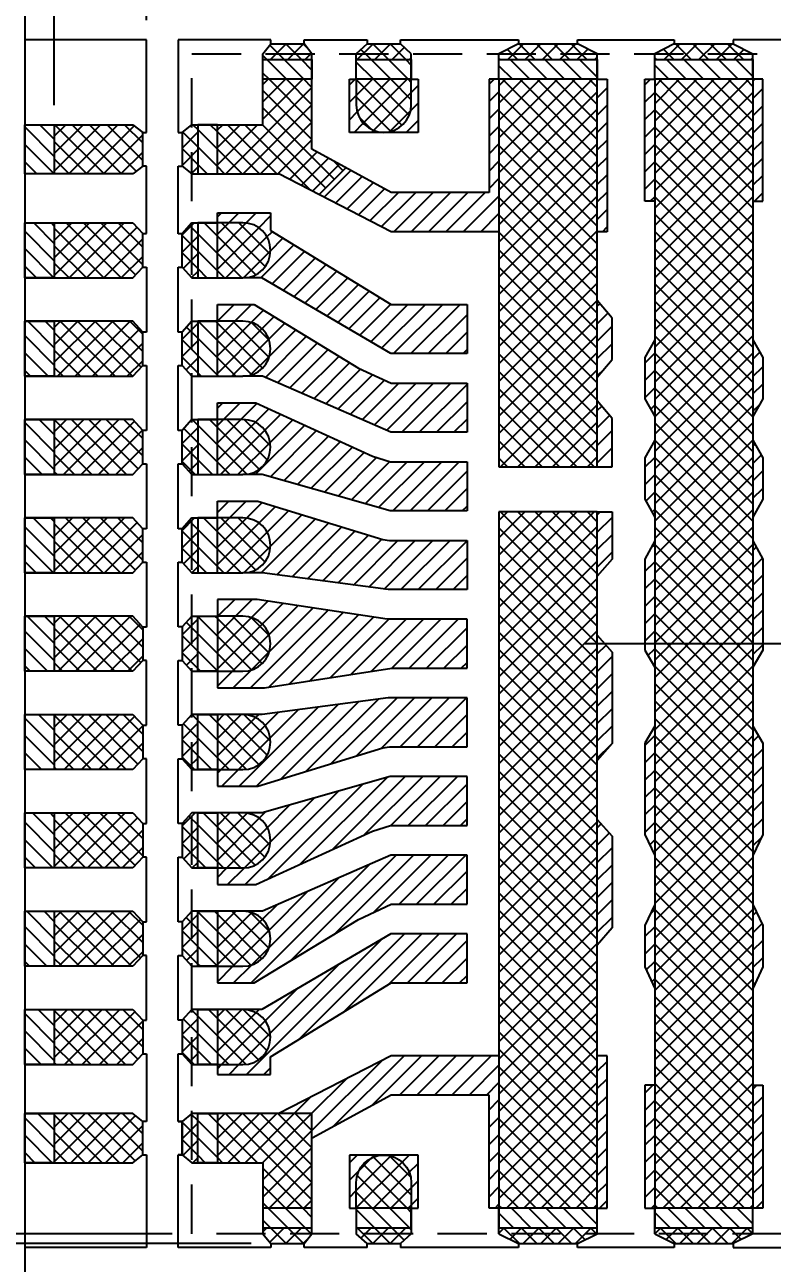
# Model space of a CAD drawing. Extents: x 227 to 481, y -322 to -150.
# Drawn here: x 252.55 to 271.56, y -223.51 to -192.03 of the extents above; entities that cross this region are included whole.
import ezdxf

# ---------------------------------------------------------------- set-up
doc = ezdxf.new("R2010")
doc.units = 0
doc.header["$LTSCALE"] = 5
doc.header["$MEASUREMENT"] = 0
doc.linetypes.add('CENTER', pattern=[2, 1.25, -0.25, 0.25, -0.25])
doc.linetypes.add('HIDDEN', pattern=[0.375, 0.25, -0.125])
doc.layers.get('0').update_dxf_attribs({"linetype": 'CONTINUOUS'})
doc.layers.get('DEFPOINTS').update_dxf_attribs({"linetype": 'CONTINUOUS'})
for name, color, linetype in [('CENTER', 1, 'CENTER'), ('DIM', 3, 'CONTINUOUS'), ('Full-metal', 254, 'CONTINUOUS'), ('HIDDEN', 6, 'HIDDEN'), ('Layer1', 4, 'CONTINUOUS'), ('SECTION', 6, 'CONTINUOUS')]:
    doc.layers.add(name, color=color, linetype=linetype)
doc.styles.add('ROMANS', font='romans.shx', dxfattribs={"height": 2})
doc.dimstyles.new('FRAME', dxfattribs={"dimscale": 25, "dimtxt": 0.08, "dimasz": 0.09, "dimexe": 0.04, "dimexo": 0.02, "dimgap": 0.04, "dimtad": 0, "dimdec": 3, "dimlfac": 0.2, "dimzin": 0, "dimdsep": 46, "dimtxsty": 'ROMANS', "dimcen": 0.04, "dimadec": 0, "dimazin": 0, "dimtfac": 1, "dimtdec": 4, "dimtofl": 0, "dimtmove": 2, "dimatfit": 3, "dimfxl": 1, "dimtolj": 1, "dimtzin": 0, "dimarcsym": 0})
pattern_1 = [(135, (265.59982, -101.2576), (-0.2209709, -0.2209709), [])]

# ---------------------------------------------------------------- blocks, each defined once
blk = doc.blocks.new('*D7')
at = {"layer": 'DEFPOINTS', "color": 0, "transparency": 16777216}
for p in [(453.516, 221.211), (438.989, 220.211), (453.516, 220.211)]:
    blk.add_point(p, dxfattribs=at)
at = {"layer": 'DIM', "color": 0, "lineweight": -2, "transparency": 16777216}
for p, q in [((438.989, 223.461), (438.989, 225.711)), ((453.016, 221.211), (437.989, 221.211)), ((453.016, 220.211), (437.989, 220.211)), ((438.989, 217.961), (438.989, 215.711))]:
    blk.add_line(p, q, dxfattribs=at)
at = {"layer": 'DIM', "color": 0, "transparency": 16777216}
for points in [[(438.614, 223.461), (439.364, 223.461), (438.989, 221.211)], [(438.614, 217.961), (439.364, 217.961), (438.989, 220.211)]]:
    blk.add_solid(points, dxfattribs=at)
at = {"layer": 'DIM', "color": 0, "transparency": 16777216, "insert": (438.818, 230.223), "char_height": 2, "attachment_point": 5, "rotation": 90, "style": 'ROMANS'}
blk.add_mtext('\\A1;0.200', dxfattribs=at)
blk = doc.blocks.new('*D8')
at = {"layer": 'DEFPOINTS', "color": 0, "transparency": 16777216}
for p in [(451.51, 221.461), (434.617, 219.961), (451.51, 219.961)]:
    blk.add_point(p, dxfattribs=at)
at = {"layer": 'DIM', "color": 0, "lineweight": -2, "transparency": 16777216}
for p, q in [((434.617, 223.711), (434.617, 225.961)), ((451.01, 221.461), (433.617, 221.461)), ((451.01, 219.961), (433.617, 219.961)), ((434.617, 217.711), (434.617, 215.461))]:
    blk.add_line(p, q, dxfattribs=at)
at = {"layer": 'DIM', "color": 0, "transparency": 16777216}
for points in [[(434.242, 223.711), (434.992, 223.711), (434.617, 221.461)], [(434.242, 217.711), (434.992, 217.711), (434.617, 219.961)]]:
    blk.add_solid(points, dxfattribs=at)
at = {"layer": 'DIM', "color": 0, "transparency": 16777216, "insert": (431.268, 220.563), "char_height": 2, "attachment_point": 5, "rotation": 90, "style": 'ROMANS'}
blk.add_mtext('\\A1;0.300(SAW)', dxfattribs=at)
blk = doc.blocks.new('*D13')
at = {"layer": 'DEFPOINTS', "color": 0, "transparency": 16777216}
for p in [(447.26, 263.629), (447.26, 252.711), (450.36, 251.811)]:
    blk.add_point(p, dxfattribs=at)
at = {"layer": 'DIM', "color": 0, "lineweight": -2, "transparency": 16777216}
for p, q in [((447.26, 253.211), (447.26, 264.629)), ((450.36, 252.311), (450.36, 264.629)), ((445.01, 263.629), (442.76, 263.629)), ((452.61, 263.629), (454.86, 263.629))]:
    blk.add_line(p, q, dxfattribs=at)
at = {"layer": 'DIM', "color": 0, "transparency": 16777216}
for points in [[(445.01, 264.004), (445.01, 263.254), (447.26, 263.629)], [(452.61, 264.004), (452.61, 263.254), (450.36, 263.629)]]:
    blk.add_solid(points, dxfattribs=at)
at = {"layer": 'DIM', "color": 0, "transparency": 16777216, "insert": (448.643, 267.204), "char_height": 2, "attachment_point": 5, "style": 'ROMANS'}
blk.add_mtext('\\A1;0.620', dxfattribs=at)
blk = doc.blocks.new('*D22')
at = {"layer": 'DEFPOINTS', "color": 0, "transparency": 16777216}
for p in [(447.26, 257.808), (447.26, 252.611), (448.01, 249.656)]:
    blk.add_point(p, dxfattribs=at)
at = {"layer": 'DIM', "color": 0, "lineweight": -2, "transparency": 16777216}
for p, q in [((447.26, 253.111), (447.26, 258.808)), ((448.01, 250.156), (448.01, 258.808)), ((445.01, 257.808), (442.76, 257.808)), ((450.26, 257.808), (452.51, 257.808))]:
    blk.add_line(p, q, dxfattribs=at)
at = {"layer": 'DIM', "color": 0, "transparency": 16777216}
for points in [[(445.01, 258.183), (445.01, 257.433), (447.26, 257.808)], [(450.26, 258.183), (450.26, 257.433), (448.01, 257.808)]]:
    blk.add_solid(points, dxfattribs=at)
at = {"layer": 'DIM', "color": 0, "transparency": 16777216, "insert": (438.337, 258.081), "char_height": 2, "attachment_point": 5, "style": 'ROMANS'}
blk.add_mtext('\\A1;0.150', dxfattribs=at)

msp = doc.modelspace()

# ---------------------------------------------------------------- hatches: boundary and pattern name
at = {"layer": 'Full-metal'}
h = msp.add_hatch(dxfattribs=at)
h.set_pattern_fill('ANSI37', color=256, scale=2.5, angle=90, style=0)
h.set_pattern_definition([(135, (265.59982, -101.2576), (-0.2209709, -0.2209709), []), (225, (265.59982, -101.2576), (0.2209709, -0.2209709), [])])
h.paths.add_polyline_path([(260.9781, -221.4642), (260.9781, -222.1142), (262.3781, -222.1142), (262.3781, -221.4642, 1)])
h.paths.add_polyline_path([(262.3781, -222.6142), (260.9781, -222.6142), (260.9781, -222.7642), (262.3781, -222.7642)])
h.paths.add_polyline_path([(262.3781, -222.7642), (260.9781, -222.7642), (261.2531, -223.0142), (262.1031, -223.0142)])
h.paths.add_polyline_path([(259.8531, -192.7642), (258.6031, -192.7642), (258.6031, -192.9142), (259.8531, -192.9142)])
h.paths.add_polyline_path([(259.6546, -192.5142), (258.8046, -192.5142), (258.6031, -192.7642), (259.8531, -192.7642)])
h.paths.add_polyline_path([(262.1031, -192.5142), (261.2531, -192.5142), (260.9781, -192.7642), (262.3781, -192.7642)])
h.paths.add_polyline_path([(262.3781, -192.7642), (260.9781, -192.7642), (260.9781, -192.9142), (262.3781, -192.9142)])
h.paths.add_polyline_path([(262.3781, -193.4142), (260.9781, -193.4142), (260.9781, -194.0642, 1), (262.3781, -194.0642)])
h.paths.add_polyline_path([(256.7981, -219.7092), (256.5481, -219.9078), (256.5481, -220.7578), (256.7981, -220.9592)])
h.paths.add_polyline_path([(256.9481, -219.7092), (256.7981, -219.7092), (256.7981, -220.9592), (256.9481, -220.9592)])
h.paths.add_polyline_path([(259.8531, -219.7092), (257.4481, -219.7092), (257.4481, -220.9592), (258.6031, -220.9592), (258.6031, -222.1142), (259.8531, -222.1142)])
h.paths.add_polyline_path([(259.8531, -222.6142), (258.6031, -222.6142), (258.6031, -222.7642), (259.8531, -222.7642)])
h.paths.add_polyline_path([(259.8531, -222.7642), (258.6031, -222.7642), (258.8046, -223.0142), (259.6546, -223.0142)])
h.paths.add_polyline_path([(257.4481, -218.4642), (258.0981, -218.4642, 1), (258.0981, -217.0642), (257.4481, -217.0642)])
h.paths.add_polyline_path([(256.9481, -217.0642), (256.7981, -217.0642), (256.7981, -218.4642), (256.9481, -218.4642)])
h.paths.add_polyline_path([(256.7981, -217.0642), (256.5481, -217.3378), (256.5481, -218.1878), (256.7981, -218.4642)])
h.paths.add_polyline_path([(256.7981, -214.5642), (256.5481, -214.8378), (256.5481, -215.6878), (256.7981, -215.9642)])
h.paths.add_polyline_path([(257.4481, -215.9642), (258.0981, -215.9642, 1), (258.0981, -214.5642), (257.4481, -214.5642)])
h.paths.add_polyline_path([(256.9481, -214.5642), (256.7981, -214.5642), (256.7981, -215.9642), (256.9481, -215.9642)])
h.paths.add_polyline_path([(256.5481, -213.1878), (256.7981, -213.4642), (256.7981, -212.0642), (256.5481, -212.3378)])
h.paths.add_polyline_path([(256.9481, -212.0642), (256.7981, -212.0642), (256.7981, -213.4642), (256.9481, -213.4642)])
h.paths.add_polyline_path([(258.0981, -212.0642), (257.4481, -212.0642), (257.4481, -213.4642), (258.0981, -213.4642, 1)])
h.paths.add_polyline_path([(256.7981, -209.5642), (256.5481, -209.8378), (256.5481, -210.6878), (256.7981, -210.9642)])
h.paths.add_polyline_path([(256.9481, -209.5642), (256.7981, -209.5642), (256.7981, -210.9642), (256.9481, -210.9642)])
h.paths.add_polyline_path([(257.4481, -210.9642), (258.0981, -210.9642, 1), (258.0981, -209.5642), (257.4481, -209.5642)])
h.paths.add_polyline_path([(256.7981, -207.0642), (256.5481, -207.3378), (256.5481, -208.1878), (256.7981, -208.4642)])
h.paths.add_polyline_path([(256.9481, -207.0642), (256.7981, -207.0642), (256.7981, -208.4642), (256.9481, -208.4642)])
h.paths.add_polyline_path([(257.4481, -207.0642), (257.4481, -208.4642), (258.0981, -208.4642, 1), (258.0981, -207.0642)])
h.paths.add_polyline_path([(256.5481, -205.6907), (256.7981, -205.9642), (256.7981, -204.5642), (256.5481, -204.8407)])
h.paths.add_polyline_path([(256.9481, -204.5642), (256.7981, -204.5642), (256.7981, -205.9642), (256.9481, -205.9642)])
h.paths.add_polyline_path([(257.4481, -205.9642), (258.0981, -205.9642, 1), (258.0981, -204.5642), (257.4481, -204.5642)])
h.paths.add_polyline_path([(256.5481, -203.1907), (256.7981, -203.4642), (256.7981, -202.0642), (256.5481, -202.3407)])
h.paths.add_polyline_path([(256.9481, -202.0642), (256.7981, -202.0642), (256.7981, -203.4642), (256.9481, -203.4642)])
h.paths.add_polyline_path([(257.4481, -203.4642), (258.0981, -203.4642, 1), (258.0981, -202.0642), (257.4481, -202.0642)])
h.paths.add_polyline_path([(256.7981, -199.5642), (256.5481, -199.8407), (256.5481, -200.6907), (256.7981, -200.9642)])
h.paths.add_polyline_path([(256.7981, -200.9642), (256.9481, -200.9642), (256.9481, -199.5642), (256.7981, -199.5642)])
h.paths.add_polyline_path([(257.4481, -200.9642), (258.0981, -200.9642, 1), (258.0981, -199.5642), (257.4481, -199.5642)])
h.paths.add_polyline_path([(256.7981, -197.0642), (256.5481, -197.3407), (256.5481, -198.1907), (256.7981, -198.4642)])
h.paths.add_polyline_path([(256.7981, -198.4642), (256.9481, -198.4642), (256.9481, -197.0642), (256.7981, -197.0642)])
h.paths.add_polyline_path([(257.4481, -198.4642), (258.0981, -198.4642, 1), (258.0981, -197.0642), (257.4481, -197.0642)])
h.paths.add_polyline_path([(256.7981, -194.5692), (256.5481, -194.7707), (256.5481, -195.6207), (256.7981, -195.8192)])
h.paths.add_polyline_path([(256.9481, -194.5692), (256.7981, -194.5692), (256.7981, -195.8192), (256.9481, -195.8192)])
h.paths.add_polyline_path([(259.8531, -195.8192), (259.8531, -193.4142), (258.6031, -193.4142), (258.6031, -194.5692), (257.4481, -194.5692), (257.4481, -195.8192)])
h.paths.add_polyline_path([(259.8531, -195.8192), (259.0066, -195.8192), (260.0358, -196.3479), (260.72, -195.6637), (259.8531, -195.1914)])
h = msp.add_hatch(dxfattribs=at)
h.set_pattern_fill('ANSI37', color=256, scale=2.5, angle=90, style=0)
h.set_pattern_definition([(135, (-5.51244, 11.38563), (-0.22097087, -0.22097087), []), (225, (-5.51244, 11.38563), (0.22097087, -0.22097087), [])])
h.paths.add_polyline_path([(271.0681, -193.4142), (268.5681, -193.4142), (268.5681, -222.1142), (271.0681, -222.1142)])
h.paths.add_polyline_path([(267.1081, -204.4142), (264.6081, -204.4142), (264.6081, -222.1142), (267.1081, -222.1142)])
h.paths.add_polyline_path([(267.1081, -193.4142), (264.6084, -193.4142), (264.6081, -203.2642), (267.1081, -203.2642)])
h.paths.add_polyline_path([(267.1081, -222.7642), (267.1081, -222.6142), (264.6081, -222.6142), (264.6081, -222.7642), (265.1081, -223.0142), (266.6081, -223.0142)])
h.paths.add_polyline_path([(271.0681, -222.7642), (271.0681, -222.6142), (268.5681, -222.6142), (268.5681, -222.7642), (269.0681, -223.0142), (270.5681, -223.0142)])
h.paths.add_polyline_path([(270.5681, -192.5142), (269.0681, -192.5142), (268.5681, -192.7642), (268.5681, -192.9142), (271.0681, -192.9142), (271.0681, -192.7644)])
h.paths.add_polyline_path([(266.6081, -192.5142), (265.1081, -192.5142), (264.6081, -192.7642), (264.6082, -192.9142), (267.1081, -192.9142), (267.1081, -192.7644)])
h = msp.add_hatch(dxfattribs=at)
h.set_pattern_fill('ANSI37', color=256, scale=2.5, angle=90, style=0)
h.set_pattern_definition([(135, (0, -0.033), (-0.22097087, -0.22097087), []), (225, (0, -0.033), (0.22097087, -0.22097087), [])])
h.paths.add_polyline_path([(255.5481, -251.4078), (255.2981, -251.2092), (253.2981, -251.2092), (253.2981, -252.4592), (255.2981, -252.4592), (255.5481, -252.2578)])
h.paths.add_polyline_path([(255.5481, -248.8378), (255.2981, -248.5642), (253.2981, -248.5642), (253.2981, -249.9642), (255.2981, -249.9642), (255.5481, -249.6907)])
h.paths.add_polyline_path([(255.2981, -246.0642), (253.2981, -246.0642), (253.2981, -247.4642), (255.2981, -247.4642), (255.5481, -247.1878), (255.5481, -246.3378)])
h.paths.add_polyline_path([(255.5481, -243.8378), (255.2981, -243.5642), (253.2981, -243.5642), (253.2981, -244.9642), (255.2981, -244.9642), (255.5481, -244.6878)])
h.paths.add_polyline_path([(255.5481, -241.3378), (255.2981, -241.0642), (253.2981, -241.0642), (253.2981, -242.4642), (255.2981, -242.4642), (255.5481, -242.1878)])
h.paths.add_polyline_path([(255.5481, -238.8407), (255.2981, -238.5642), (253.2981, -238.5642), (253.2981, -239.9642), (255.2981, -239.9642), (255.5481, -239.6878)])
h.paths.add_polyline_path([(255.5481, -236.3407), (255.2981, -236.0642), (253.2981, -236.0642), (253.2981, -237.4642), (255.2981, -237.4642), (255.5481, -237.1907)])
h.paths.add_polyline_path([(255.5481, -233.8407), (255.2981, -233.5642), (253.2981, -233.5642), (253.2981, -234.9642), (255.2981, -234.9642), (255.5481, -234.6907)])
h.paths.add_polyline_path([(255.5481, -231.3407), (255.2981, -231.0642), (253.2981, -231.0642), (253.2981, -232.4642), (255.2981, -232.4642), (255.5481, -232.1907)])
h.paths.add_polyline_path([(255.5481, -228.8378), (255.2981, -228.5642), (253.2981, -228.5642), (253.2981, -229.9642), (255.2981, -229.9642), (255.5481, -229.6907)])
h.paths.add_polyline_path([(255.5481, -226.2707), (255.2981, -226.0692), (253.2981, -226.0692), (253.2981, -227.3192), (255.2981, -227.3192), (255.5481, -227.1207)])
h.paths.add_polyline_path([(255.5481, -219.9078), (255.2981, -219.7092), (253.2981, -219.7092), (253.2981, -220.9592), (255.2981, -220.9592), (255.5481, -220.7578)])
h.paths.add_polyline_path([(255.5481, -217.3378), (255.2981, -217.0642), (253.2981, -217.0642), (253.2981, -218.4642), (255.2981, -218.4642), (255.5481, -218.1907)])
h.paths.add_polyline_path([(255.5481, -214.8378), (255.2981, -214.5642), (253.2981, -214.5642), (253.2981, -215.9642), (255.2981, -215.9642), (255.5481, -215.6878)])
h.paths.add_polyline_path([(255.5481, -212.3378), (255.2981, -212.0642), (253.2981, -212.0642), (253.2981, -213.4642), (255.2981, -213.4642), (255.5481, -213.1878)])
h.paths.add_polyline_path([(255.5481, -209.8378), (255.2981, -209.5642), (253.2981, -209.5642), (253.2981, -210.9642), (255.2981, -210.9642), (255.5481, -210.6878)])
h.paths.add_polyline_path([(255.5481, -207.3407), (255.2981, -207.0642), (253.2981, -207.0642), (253.2981, -208.4642), (255.2981, -208.4642), (255.5481, -208.1878)])
h.paths.add_polyline_path([(255.5481, -204.8407), (255.2981, -204.5642), (253.2981, -204.5642), (253.2981, -205.9642), (255.2981, -205.9642), (255.5481, -205.6907)])
h.paths.add_polyline_path([(255.5481, -202.3407), (255.2981, -202.0642), (253.2981, -202.0642), (253.2981, -203.4642), (255.2981, -203.4642), (255.5481, -203.1907)])
h.paths.add_polyline_path([(255.5481, -199.8407), (255.2981, -199.5642), (253.2981, -199.5642), (253.2981, -200.9642), (255.2981, -200.9642), (255.5481, -200.6907)])
h.paths.add_polyline_path([(255.5481, -197.3378), (255.2981, -197.0642), (253.2981, -197.0642), (253.2981, -198.4642), (255.2981, -198.4642), (255.5481, -198.1907)])
h.paths.add_polyline_path([(255.5481, -194.7707), (255.2981, -194.5692), (253.2981, -194.5692), (253.2981, -195.8192), (255.2981, -195.8192), (255.5481, -195.6207)])
at = {"layer": 'Layer1'}
h = msp.add_hatch(dxfattribs=at)
h.set_pattern_fill('ANSI31', color=256, scale=2.5, style=0)
h.set_pattern_definition([(45, (265.59982, -101.2576), (-0.2209709, 0.2209709), [])])
h.paths.add_polyline_path([(264.6081, -193.4142), (264.3581, -193.4142), (264.3581, -196.2892), (261.8682, -196.2892), (260.72, -195.6637), (260.0358, -196.3479), (261.8682, -197.2892), (264.6081, -197.2892)])
h.paths.add_polyline_path([(263.7981, -199.1392), (261.8683, -199.1392), (258.7981, -197.2632), (258.7981, -196.8142), (257.4481, -196.8142), (257.4481, -197.0642), (258.0981, -197.0642, -1), (258.0981, -198.4642), (258.5756, -198.4642), (261.862, -200.3892), (263.7981, -200.3892)])
h.paths.add_polyline_path([(263.7981, -201.1392), (261.8633, -201.1392), (261.0373, -200.7515), (258.3811, -199.1392), (257.4481, -199.1392), (257.4481, -199.5642), (258.0981, -199.5642, -1), (258.0981, -200.9642), (258.5906, -200.9642), (261.8556, -202.3892), (263.7981, -202.3892)])
h.paths.add_polyline_path([(263.7981, -203.1392), (261.8536, -203.1392), (261.391, -202.9981), (258.4275, -201.6392), (257.4481, -201.6392), (257.4481, -202.0642), (258.0981, -202.0642, -1), (258.0981, -203.4642), (258.589, -203.4642), (261.841, -204.3892), (263.7981, -204.3892)])
h.paths.add_polyline_path([(263.7981, -205.1392), (261.8245, -205.1392), (261.6582, -205.1138), (258.4775, -204.1392), (257.4481, -204.1392), (257.4481, -204.5642), (258.0981, -204.5642, -1), (258.0981, -205.9642), (258.5837, -205.9642), (261.7925, -206.3892), (263.7981, -206.3892)])
h.paths.add_polyline_path([(263.7981, -207.1392), (261.7674, -207.1392), (258.4627, -206.6392), (257.4481, -206.6392), (257.4481, -207.0642), (258.0981, -207.0642, -1), (258.0981, -208.4642), (257.4481, -208.4642), (257.4481, -208.8892), (258.6462, -208.8892), (261.8855, -208.3892), (263.7981, -208.3892)])
h.paths.add_polyline_path([(263.7981, -209.1392), (261.7925, -209.1392), (258.5837, -209.5642), (258.0981, -209.5642, -1), (258.0981, -210.9642), (257.4481, -210.9642), (257.4481, -211.3892), (258.4775, -211.3892), (261.6582, -210.4147), (261.8245, -210.3892), (263.7981, -210.3892)])
h.paths.add_polyline_path([(263.7981, -211.1392), (261.841, -211.1392), (258.589, -212.0642), (258.0981, -212.0642, -1), (258.0981, -213.4642), (257.4481, -213.4642), (257.4481, -213.8892), (258.4275, -213.8892), (261.391, -212.5304), (261.8536, -212.3892), (263.7981, -212.3892)])
h.paths.add_polyline_path([(263.7981, -213.1392), (261.8556, -213.1392), (258.5906, -214.5642), (258.0981, -214.5642, -1), (258.0981, -215.9642), (257.4481, -215.9642), (257.4481, -216.3892), (258.3811, -216.3892), (261.0373, -214.7669), (261.8633, -214.3892), (263.7981, -214.3892)])
h.paths.add_polyline_path([(263.7981, -215.1392), (261.862, -215.1392), (258.5756, -217.0642), (258.0981, -217.0642, -1), (258.0981, -218.4642), (257.4481, -218.4642), (257.4481, -218.7142), (258.7981, -218.7142), (258.7981, -218.2653), (261.8683, -216.3892), (263.7981, -216.3892)])
h.paths.add_polyline_path([(264.6081, -218.2392), (261.8682, -218.2392), (259.0066, -219.7092), (259.8531, -219.7092), (259.8531, -220.337), (261.8682, -219.2392), (264.3581, -219.2392), (264.3581, -222.1142), (264.6081, -222.1142)])
h.paths.add_polyline_path([(267.3581, -193.4142), (267.1081, -193.4142), (267.1081, -197.2893), (267.3581, -197.2893)])
h.paths.add_polyline_path([(267.4831, -199.4917), (267.1081, -199.0417), (267.1081, -200.9918), (267.4831, -200.5424)])
h.paths.add_polyline_path([(267.4831, -202.0405), (267.1081, -201.5911), (267.1081, -203.2642), (267.4831, -203.2642)])
h.paths.add_polyline_path([(267.4831, -204.4142), (267.1081, -204.4142), (267.1081, -206.0469), (267.4831, -205.615)])
h.paths.add_polyline_path([(267.4831, -207.978), (267.1081, -207.5461), (267.1081, -210.73), (267.4831, -210.2982)])
h.paths.add_polyline_path([(267.4831, -212.6611), (267.1081, -212.2293), (267.1081, -215.4259), (267.4831, -214.9846)])
h.paths.add_polyline_path([(267.3581, -218.2392), (267.1081, -218.2392), (267.1081, -222.1142), (267.3581, -222.1142)])
h.paths.add_polyline_path([(268.5681, -218.9892), (268.3181, -218.9892), (268.3181, -222.1142), (268.5681, -222.1142)])
h.paths.add_polyline_path([(268.5681, -214.3978), (268.3181, -214.9305), (268.3181, -215.9791), (268.5681, -216.5291)])
h.paths.add_polyline_path([(268.5681, -209.8636), (268.3181, -210.2954), (268.3181, -212.6136), (268.5681, -213.1463)])
h.paths.add_polyline_path([(268.5681, -205.1506), (268.3181, -205.6123), (268.3181, -207.9306), (268.5681, -208.3624)])
h.paths.add_polyline_path([(268.5681, -202.5894), (268.3181, -203.0388), (268.3181, -204.0876), (268.5681, -204.5493)])
h.paths.add_polyline_path([(268.5681, -200.04), (268.3181, -200.49), (268.3181, -201.5387), (268.5681, -201.9882)])
h.paths.add_polyline_path([(268.5681, -193.4142), (268.3181, -193.4142), (268.3181, -196.5142), (268.5681, -196.5142)])
h.paths.add_polyline_path([(271.3181, -193.4142), (271.0681, -193.4142), (271.0681, -196.5142), (271.3181, -196.5142)])
h.paths.add_polyline_path([(271.3179, -200.49), (271.0681, -200.0405), (271.0681, -201.9877), (271.3179, -201.5387)])
h.paths.add_polyline_path([(271.3179, -203.0388), (271.0681, -202.5899), (271.0681, -204.5488), (271.3179, -204.0876)])
h.paths.add_polyline_path([(271.3179, -205.6123), (271.0681, -205.1511), (271.0681, -207.7642), (271.3179, -207.7642)])
h.paths.add_polyline_path([(271.3179, -207.7642), (271.0681, -207.7642), (271.0681, -208.362), (271.3179, -207.9306)])
h.paths.add_polyline_path([(271.3179, -210.2954), (271.0681, -209.8641), (271.0681, -213.1458), (271.3179, -212.6136)])
h.paths.add_polyline_path([(271.3179, -214.9305), (271.0681, -214.3984), (271.0681, -216.5285), (271.3179, -215.9791)])
h.paths.add_polyline_path([(271.3181, -218.9892), (271.0681, -218.9892), (271.0681, -222.1142), (271.3181, -222.1142)])
h.paths.add_polyline_path([(261.6781, -220.7642), (260.8031, -220.7642), (260.8031, -222.1142), (260.9781, -222.1142), (260.9781, -221.4642, -0.4142136)])
h.paths.add_polyline_path([(262.5531, -220.7642), (261.6781, -220.7642, -0.4142136), (262.3781, -221.4642), (262.3781, -222.1142), (262.5531, -222.1142)])
h.paths.add_polyline_path([(260.9781, -194.0642), (260.9781, -193.4142), (260.8031, -193.4142), (260.8031, -194.7642), (261.6781, -194.7642, -0.4142136)])
h.paths.add_polyline_path([(262.5531, -193.4142), (262.3781, -193.4142), (262.3781, -194.0642, -0.4142136), (261.6781, -194.7642), (262.5531, -194.7642)])
at = {"layer": 'SECTION'}
h = msp.add_hatch(dxfattribs=at)
h.set_pattern_fill('ANSI31', color=256, scale=2.5, angle=90, style=0)
h.set_pattern_definition(pattern_1)
h.paths.add_polyline_path([(286.6481, -194.5692), (286.1481, -194.5692), (286.1481, -195.8192), (286.6481, -195.8192)])
h.paths.add_polyline_path([(284.9931, -192.9142), (283.7431, -192.9142), (283.7431, -193.4142), (284.9931, -193.4142)])
h.paths.add_polyline_path([(259.8531, -192.9142), (258.6031, -192.9142), (258.6031, -193.4142), (259.8531, -193.4142)])
h.paths.add_polyline_path([(257.4481, -194.5692), (256.9481, -194.5692), (256.9481, -195.8192), (257.4481, -195.8192)])
h.paths.add_polyline_path([(259.8531, -222.1142), (258.6031, -222.1142), (258.6031, -222.6142), (259.8531, -222.6142)])
h.paths.add_polyline_path([(257.4481, -219.7092), (256.9481, -219.7092), (256.9481, -220.9592), (257.4481, -220.9592)])
h.paths.add_polyline_path([(284.9931, -222.1142), (283.7431, -222.1142), (283.7431, -222.6142), (284.9931, -222.6142)])
h.paths.add_polyline_path([(286.6481, -219.7092), (286.1481, -219.7092), (286.1481, -220.9592), (286.6481, -220.9592)])
h = msp.add_hatch(dxfattribs=at)
h.set_pattern_fill('ANSI31', color=256, scale=2.5, angle=90, style=0)
h.set_pattern_definition(pattern_1)
h.paths.add_polyline_path([(282.6181, -193.4142), (281.2181, -193.4142), (281.2181, -192.9142), (282.6181, -192.9142)])
h.paths.add_polyline_path([(262.3781, -193.4142), (260.9781, -193.4142), (260.9781, -192.9142), (262.3781, -192.9142)])
h = msp.add_hatch(dxfattribs=at)
h.set_pattern_fill('ANSI31', color=256, scale=2.5, angle=90, style=0)
h.set_pattern_definition(pattern_1)
h.paths.add_polyline_path([(278.9881, -193.4142), (276.4881, -193.4142), (276.4881, -192.9142), (278.9881, -192.9142)])
h.paths.add_polyline_path([(275.0281, -193.4142), (272.5281, -193.4142), (272.5281, -192.9142), (275.0281, -192.9142)])
h.paths.add_polyline_path([(271.0681, -193.4142), (268.5681, -193.4142), (268.5681, -192.9142), (271.0681, -192.9142)])
h.paths.add_polyline_path([(267.1081, -193.4142), (264.6081, -193.4142), (264.6081, -192.9142), (267.1081, -192.9142)])
h = msp.add_hatch(dxfattribs=at)
h.set_pattern_fill('ANSI31', color=256, scale=2.5, angle=90, style=0)
h.set_pattern_definition([(135, (1552.8678, 1360.87987), (-0.22097087, -0.22097087), [])])
h.paths.add_polyline_path([(253.2981, -194.5692), (252.5481, -194.5692), (252.5481, -195.8192), (253.2981, -195.8192)])
h.paths.add_polyline_path([(253.2981, -197.0642), (252.5481, -197.0642), (252.5481, -198.4642), (253.2981, -198.4642)])
h.paths.add_polyline_path([(253.2981, -199.5642), (252.5481, -199.5642), (252.5481, -200.9642), (253.2981, -200.9642)])
h.paths.add_polyline_path([(253.2981, -202.0642), (252.5481, -202.0642), (252.5481, -203.4642), (253.2981, -203.4642)])
h.paths.add_polyline_path([(253.2981, -204.5642), (252.5481, -204.5642), (252.5481, -205.9642), (253.2981, -205.9642)])
h.paths.add_polyline_path([(253.2981, -207.0642), (252.5481, -207.0642), (252.5481, -208.4642), (253.2981, -208.4642)])
h.paths.add_polyline_path([(253.2981, -209.5642), (252.5481, -209.5642), (252.5481, -210.9642), (253.2981, -210.9642)])
h.paths.add_polyline_path([(253.2981, -212.0642), (252.5481, -212.0642), (252.5481, -213.4642), (253.2981, -213.4642)])
h.paths.add_polyline_path([(253.2981, -214.5642), (252.5481, -214.5642), (252.5481, -215.9642), (253.2981, -215.9642)])
h.paths.add_polyline_path([(253.2981, -217.0642), (252.5481, -217.0642), (252.5481, -218.4642), (253.2981, -218.4642)])
h.paths.add_polyline_path([(253.2981, -219.7092), (252.5481, -219.7092), (252.5481, -220.9592), (253.2981, -220.9592)])
h = msp.add_hatch(dxfattribs=at)
h.set_pattern_fill('ANSI31', color=256, scale=2.5, angle=90, style=0)
h.set_pattern_definition(pattern_1)
h.paths.add_polyline_path([(256.9481, -197.0642), (257.4481, -197.0642), (257.4481, -198.4642), (256.9481, -198.4642)])
h.paths.add_polyline_path([(256.9481, -199.5642), (257.4481, -199.5642), (257.4481, -200.9642), (256.9481, -200.9642)])
h.paths.add_polyline_path([(256.9481, -202.0642), (257.4481, -202.0642), (257.4481, -203.4642), (256.9481, -203.4642)])
h.paths.add_polyline_path([(256.9481, -204.5642), (257.4481, -204.5642), (257.4481, -205.9642), (256.9481, -205.9642)])
h.paths.add_polyline_path([(256.9481, -207.0642), (257.4481, -207.0642), (257.4481, -208.4642), (256.9481, -208.4642)])
h.paths.add_polyline_path([(256.9481, -209.5642), (257.4481, -209.5642), (257.4481, -210.9642), (256.9481, -210.9642)])
h.paths.add_polyline_path([(256.9481, -212.0642), (257.4481, -212.0642), (257.4481, -213.4642), (256.9481, -213.4642)])
h.paths.add_polyline_path([(256.9481, -214.5642), (257.4481, -214.5642), (257.4481, -215.9642), (256.9481, -215.9642)])
h.paths.add_polyline_path([(256.9481, -217.0642), (257.4481, -217.0642), (257.4481, -218.4642), (256.9481, -218.4642)])
h = msp.add_hatch(dxfattribs=at)
h.set_pattern_fill('ANSI31', color=256, scale=2.5, angle=90, style=0)
h.set_pattern_definition(pattern_1)
h.paths.add_polyline_path([(282.6181, -222.1142), (281.2181, -222.1142), (281.2181, -222.6142), (282.6181, -222.6142)])
h.paths.add_polyline_path([(262.3781, -222.1142), (260.9781, -222.1142), (260.9781, -222.6142), (262.3781, -222.6142)])
h = msp.add_hatch(dxfattribs=at)
h.set_pattern_fill('ANSI31', color=256, scale=2.5, angle=90, style=0)
h.set_pattern_definition(pattern_1)
h.paths.add_polyline_path([(278.9881, -222.1142), (276.4881, -222.1142), (276.4881, -222.6142), (278.9881, -222.6142)])
h.paths.add_polyline_path([(275.0281, -222.1142), (272.5281, -222.1142), (272.5281, -222.6142), (275.0281, -222.6142)])
h.paths.add_polyline_path([(271.0681, -222.1142), (268.5681, -222.1142), (268.5681, -222.6142), (271.0681, -222.6142)])
h.paths.add_polyline_path([(267.1081, -222.1142), (264.6081, -222.1142), (264.6081, -222.6142), (267.1081, -222.6142)])

# ---------------------------------------------------------------- linework, layer by layer
for p, q in [((255.6481, -192.4142), (252.5481, -192.4142)), ((255.6481, -194.7707), (255.6481, -192.4142)), ((256.4481, -192.4142), (256.4481, -194.7707)), ((258.8046, -192.4142), (256.4481, -192.4142)), ((258.6031, -192.7642), (258.8046, -192.5142)), ((258.8046, -192.5142), (258.8046, -192.4142)), ((258.8046, -192.5142), (259.6546, -192.5142)), ((259.6546, -192.5142), (259.6546, -192.4142)), ((259.6546, -192.4142), (261.2531, -192.4142)), ((259.8531, -192.7642), (259.6546, -192.5142)), ((261.2531, -192.5142), (260.9781, -192.7642)), ((261.2531, -192.4142), (261.2531, -192.5142)), ((261.2531, -192.5142), (262.1031, -192.5142)), ((262.1031, -192.5142), (262.1031, -192.4142)), ((262.1031, -192.4142), (265.108, -192.4142)), ((262.3781, -192.7642), (262.1031, -192.5142)), ((265.1081, -192.5142), (264.6081, -192.7642)), ((265.108, -192.4142), (265.1081, -192.5142)), ((265.1081, -192.5142), (266.6081, -192.5142)), ((266.6081, -192.5142), (266.6081, -192.4142)), ((266.6081, -192.4142), (269.0681, -192.4142)), ((267.1081, -192.7644), (266.6081, -192.5142)), ((269.0681, -192.5142), (268.5681, -192.7642)), ((269.0681, -192.4142), (269.0681, -192.5142)), ((269.0681, -192.5142), (270.5681, -192.5142)), ((273.0281, -192.4142), (270.5681, -192.4142)), ((270.5681, -192.4142), (270.5681, -192.5142)), ((270.5681, -192.5142), (271.0681, -192.7644)), ((258.6031, -194.5692), (258.6031, -192.7642)), ((259.8531, -195.1914), (259.8531, -192.7642)), ((260.9781, -193.4142), (260.9781, -192.7642)), ((262.3781, -193.4142), (262.3781, -192.7642)), ((264.6084, -193.4142), (264.6081, -192.7642)), ((267.1081, -193.4142), (267.1081, -192.7644)), ((268.5681, -193.4142), (268.5681, -192.7642)), ((271.0681, -193.4142), (271.0681, -192.7644)), ((260.8031, -194.7642), (260.8031, -193.4142)), ((260.8031, -193.4142), (260.9781, -193.4142)), ((262.3781, -193.4142), (262.5531, -193.4142)), ((262.5531, -193.4142), (262.5531, -194.7642)), ((264.6084, -193.4142), (264.3581, -193.4142)), ((264.3581, -193.4142), (264.3581, -196.2892)), ((264.6084, -193.4142), (264.6081, -203.2642)), ((267.1081, -203.2642), (267.1081, -193.4142)), ((267.1081, -193.4142), (267.3581, -193.4142)), ((267.3581, -193.4142), (267.3581, -197.2893)), ((268.3181, -196.5142), (268.3181, -193.4142)), ((268.3181, -193.4142), (268.5681, -193.4142)), ((268.5681, -193.4142), (268.5681, -222.1142)), ((271.0681, -193.4142), (271.0681, -222.1142)), ((271.3181, -193.4142), (271.0681, -193.4142)), ((271.3181, -196.5142), (271.3181, -193.4142)), ((252.5481, -194.5692), (255.2981, -194.5692)), ((255.2981, -194.5692), (255.5481, -194.7707)), ((256.5481, -194.7707), (256.7981, -194.5692)), ((256.7981, -194.5692), (258.6031, -194.5692)), ((255.5481, -194.7707), (255.6481, -194.7707)), ((255.5481, -195.6207), (255.5481, -194.7707)), ((256.4481, -194.7707), (256.5481, -194.7707)), ((256.5481, -194.7707), (256.5481, -195.6207)), ((262.5531, -194.7642), (260.8031, -194.7642)), ((261.8682, -196.2892), (259.8531, -195.1914)), ((255.2981, -195.8192), (252.5481, -195.8192)), ((255.5481, -195.6207), (255.2981, -195.8192)), ((255.6481, -195.6207), (255.5481, -195.6207)), ((255.6481, -197.3378), (255.6481, -195.6207)), ((256.4481, -197.3407), (256.4481, -195.6207)), ((256.4481, -195.6207), (256.5481, -195.6207)), ((256.5481, -195.6207), (256.7981, -195.8192)), ((256.7981, -195.8192), (259.0066, -195.8192)), ((261.8682, -197.2892), (259.0066, -195.8192)), ((260.0358, -196.3479), (260.7242, -195.6595)), ((264.3581, -196.2892), (261.8682, -196.2892)), ((268.5681, -196.5142), (268.3181, -196.5142)), ((271.0681, -196.5142), (271.3181, -196.5142)), ((252.5481, -197.0642), (255.2981, -197.0642)), ((255.2981, -197.0642), (255.5481, -197.3378)), ((256.7981, -197.0642), (256.5481, -197.3407)), ((256.7981, -197.0642), (257.4481, -197.0642)), ((257.4481, -197.0642), (257.4481, -196.8142)), ((257.4481, -196.8142), (258.7981, -196.8142)), ((258.0981, -197.0642), (257.4481, -197.0642)), ((258.7981, -196.8142), (258.7981, -197.2632)), ((255.5481, -197.3378), (255.6481, -197.3378)), ((255.5481, -198.1907), (255.5481, -197.3407)), ((256.5481, -197.3407), (256.4481, -197.3407)), ((256.5481, -198.1907), (256.5481, -197.3407)), ((258.7981, -197.2632), (261.8683, -199.1392)), ((264.6081, -197.2892), (261.8682, -197.2892)), ((267.3581, -197.2893), (267.1079, -197.2893)), ((255.2981, -198.4642), (255.5481, -198.1907)), ((255.5481, -198.1907), (255.6481, -198.1907)), ((255.6481, -198.1907), (255.6481, -199.8407)), ((256.4481, -199.8407), (256.4481, -198.1907)), ((256.4481, -198.1907), (256.5481, -198.1907)), ((256.5481, -198.1907), (256.7981, -198.4642)), ((252.5481, -198.4642), (255.2981, -198.4642)), ((256.7981, -198.4642), (258.0981, -198.4642)), ((258.5756, -198.4642), (258.0981, -198.4642)), ((261.862, -200.3892), (258.5756, -198.4642)), ((257.4481, -199.5642), (257.4481, -199.1392)), ((257.4481, -199.1392), (258.3811, -199.1392)), ((258.3811, -199.1392), (261.0373, -200.7565)), ((261.8683, -199.1392), (263.7981, -199.1392)), ((263.7981, -199.1392), (263.7981, -200.3892)), ((267.4831, -199.4917), (267.1084, -199.042)), ((255.2981, -199.5642), (252.5481, -199.5642)), ((255.5481, -199.8407), (255.2981, -199.5642)), ((256.7981, -199.5642), (256.5481, -199.8407)), ((256.7981, -199.5642), (257.4481, -199.5642)), ((258.0981, -199.5642), (257.4481, -199.5642)), ((267.4831, -200.5424), (267.4831, -199.4917)), ((255.5481, -200.6907), (255.5481, -199.8407)), ((255.6481, -199.8407), (255.5481, -199.8407)), ((256.5481, -199.8407), (256.4481, -199.8407)), ((256.5481, -200.6907), (256.5481, -199.8407)), ((268.5685, -200.0394), (268.3181, -200.49)), ((271.0675, -200.0394), (271.3179, -200.49)), ((263.7981, -200.3892), (261.862, -200.3892)), ((267.1084, -200.9914), (267.4831, -200.5424)), ((268.3181, -200.49), (268.3181, -201.5387)), ((271.3179, -200.49), (271.3179, -201.5387)), ((255.2981, -200.9642), (255.5481, -200.6907)), ((255.5481, -200.6907), (255.6481, -200.6907)), ((255.6481, -200.6907), (255.6481, -202.3407)), ((256.4481, -202.3407), (256.4481, -200.6907)), ((256.4481, -200.6907), (256.5481, -200.6907)), ((256.5481, -200.6907), (256.7981, -200.9642)), ((261.0373, -200.7565), (261.8633, -201.1392)), ((252.5481, -200.9642), (255.2981, -200.9642)), ((256.7981, -200.9642), (258.0981, -200.9642)), ((258.5906, -200.9642), (258.0981, -200.9642)), ((261.8556, -202.3892), (258.5906, -200.9642)), ((261.8633, -201.1392), (263.7981, -201.1392)), ((263.7981, -201.1392), (263.7981, -202.3892)), ((257.4481, -202.0642), (257.4481, -201.6392)), ((257.4481, -201.6392), (258.4275, -201.6392)), ((258.4275, -201.6392), (261.391, -202.9981)), ((267.4831, -202.0405), (267.1084, -201.5914)), ((268.3181, -201.5387), (268.5685, -201.9888)), ((271.3179, -201.5387), (271.0675, -201.9888)), ((255.2981, -202.0642), (252.5481, -202.0642)), ((255.5481, -202.3407), (255.2981, -202.0642)), ((256.7981, -202.0642), (256.5481, -202.3407)), ((256.7981, -202.0642), (257.4481, -202.0642)), ((258.0981, -202.0642), (257.4481, -202.0642)), ((267.4831, -203.2642), (267.4831, -202.0405)), ((255.5481, -203.1907), (255.5481, -202.3407)), ((255.6481, -202.3407), (255.5481, -202.3407)), ((256.5481, -202.3407), (256.4481, -202.3407)), ((256.5481, -203.1907), (256.5481, -202.3407)), ((263.7981, -202.3892), (261.8556, -202.3892)), ((268.5685, -202.5888), (268.3181, -203.0388)), ((271.0675, -202.5888), (271.3179, -203.0388)), ((261.391, -202.9981), (261.8536, -203.1392)), ((268.3181, -203.0388), (268.3181, -204.0876)), ((271.3179, -203.0388), (271.3179, -204.0876)), ((255.2981, -203.4642), (255.5481, -203.1907)), ((255.5481, -203.1907), (255.6481, -203.1907)), ((255.6481, -203.1907), (255.6481, -204.8407)), ((256.4481, -204.8407), (256.4481, -203.1907)), ((256.4481, -203.1907), (256.5481, -203.1907)), ((256.5481, -203.1907), (256.7981, -203.4642)), ((261.8536, -203.1392), (263.7981, -203.1392)), ((263.7981, -203.1392), (263.7981, -204.3892)), ((264.6081, -203.2642), (267.1081, -203.2642)), ((267.1081, -203.2642), (267.4831, -203.2642)), ((252.5481, -203.4642), (255.2981, -203.4642)), ((256.7981, -203.4642), (258.0981, -203.4642)), ((258.589, -203.4642), (258.0981, -203.4642)), ((261.841, -204.3892), (258.589, -203.4642)), ((257.4481, -204.5642), (257.4481, -204.1392)), ((257.4481, -204.1392), (258.4775, -204.1392)), ((258.4775, -204.1392), (261.6582, -205.1138)), ((268.3181, -204.0876), (268.5685, -204.55)), ((271.3179, -204.0876), (271.0675, -204.55)), ((255.2981, -204.5642), (252.5481, -204.5642)), ((255.5481, -204.8407), (255.2981, -204.5642)), ((256.7981, -204.5642), (256.5481, -204.8407)), ((256.7981, -204.5642), (257.4481, -204.5642)), ((258.0981, -204.5642), (257.4481, -204.5642)), ((263.7981, -204.3892), (261.841, -204.3892)), ((267.1081, -204.4142), (264.6081, -204.4142)), ((264.6081, -204.4142), (264.6081, -222.1142)), ((267.1081, -204.4142), (267.4831, -204.4142)), ((267.1081, -222.1142), (267.1081, -204.4142)), ((267.4831, -204.4142), (267.4831, -205.615)), ((255.5481, -205.6907), (255.5481, -204.8407)), ((255.6481, -204.8407), (255.5481, -204.8407)), ((256.5481, -204.8407), (256.4481, -204.8407)), ((256.5481, -205.6907), (256.5481, -204.8407)), ((261.6582, -205.1138), (261.8245, -205.1392)), ((261.8245, -205.1392), (263.7981, -205.1392)), ((263.7981, -205.1392), (263.7981, -206.3892)), ((268.5685, -205.15), (268.3181, -205.6123)), ((271.0675, -205.15), (271.3179, -205.6123)), ((255.2981, -205.9642), (255.5481, -205.6907)), ((255.5481, -205.6907), (255.6481, -205.6907)), ((255.6481, -205.6907), (255.6481, -207.3407)), ((256.4481, -207.3378), (256.4481, -205.6907)), ((256.4481, -205.6907), (256.5481, -205.6907)), ((256.5481, -205.6907), (256.7981, -205.9642)), ((267.4831, -205.615), (267.1084, -206.0465)), ((268.3181, -205.6123), (268.3181, -207.9306)), ((271.3179, -205.6123), (271.3179, -207.9306)), ((252.5481, -205.9642), (255.2981, -205.9642)), ((256.7981, -205.9642), (258.0981, -205.9642)), ((258.5837, -205.9642), (258.0981, -205.9642)), ((261.7925, -206.3892), (258.5837, -205.9642)), ((263.7981, -206.3892), (261.7925, -206.3892)), ((258.4627, -206.6392), (257.4481, -206.6392)), ((257.4481, -206.6392), (257.4481, -207.0642)), ((261.7674, -207.1392), (258.4627, -206.6392)), ((255.2981, -207.0642), (252.5481, -207.0642)), ((255.5481, -207.3407), (255.2981, -207.0642)), ((256.7981, -207.0642), (256.5481, -207.3378)), ((256.7981, -207.0642), (257.4481, -207.0642)), ((258.0981, -207.0642), (257.4481, -207.0642)), ((263.7981, -207.1392), (261.7674, -207.1392)), ((263.7981, -208.3892), (263.7981, -207.1392)), ((255.5481, -207.3378), (255.5481, -208.1878)), ((255.6481, -207.3407), (255.5481, -207.3407)), ((256.5481, -207.3378), (256.4481, -207.3378)), ((256.5481, -207.3378), (256.5481, -208.1878)), ((267.1084, -207.5465), (267.4831, -207.978)), ((267.4831, -207.978), (267.4831, -210.2982)), ((268.3181, -207.9306), (268.5685, -208.363)), ((271.3179, -207.9306), (271.0675, -208.363)), ((255.5481, -208.1878), (255.2981, -208.4642)), ((255.6481, -208.1878), (255.5481, -208.1878)), ((255.6481, -209.8378), (255.6481, -208.1878)), ((256.4481, -209.8378), (256.4481, -208.1878)), ((256.4481, -208.1878), (256.5481, -208.1878)), ((256.5481, -208.1878), (256.7981, -208.4642)), ((258.6462, -208.8892), (261.8855, -208.3892)), ((261.8855, -208.3892), (263.7981, -208.3892)), ((255.2981, -208.4642), (252.5481, -208.4642)), ((256.7981, -208.4642), (257.4481, -208.4642)), ((257.4481, -208.4642), (258.0981, -208.4642)), ((257.4481, -208.4642), (257.4481, -208.8892)), ((257.4481, -208.8892), (258.6462, -208.8892)), ((261.7925, -209.1392), (258.5837, -209.5642)), ((263.7981, -209.1392), (261.7925, -209.1392)), ((263.7981, -210.3892), (263.7981, -209.1392)), ((252.5481, -209.5642), (255.2981, -209.5642)), ((255.2981, -209.5642), (255.5481, -209.8378)), ((256.7981, -209.5642), (256.5481, -209.8378)), ((258.0981, -209.5642), (256.7981, -209.5642)), ((258.5837, -209.5642), (258.0981, -209.5642)), ((255.5481, -209.8378), (255.5481, -210.6878)), ((255.5481, -209.8378), (255.6481, -209.8378)), ((256.5481, -209.8378), (256.4481, -209.8378)), ((256.5481, -209.8378), (256.5481, -210.6878)), ((268.5685, -209.863), (268.3181, -210.2954)), ((271.0675, -209.863), (271.3179, -210.2954)), ((267.4831, -210.2982), (267.1084, -210.7296)), ((268.3181, -210.2954), (268.3181, -212.6136)), ((271.3179, -210.2954), (271.3179, -212.6136)), ((258.4775, -211.3892), (261.6582, -210.4147)), ((261.6582, -210.4147), (261.8245, -210.3892)), ((261.8245, -210.3892), (263.7981, -210.3892)), ((255.5481, -210.6878), (255.2981, -210.9642)), ((255.6481, -210.6878), (255.5481, -210.6878)), ((255.6481, -212.3378), (255.6481, -210.6878)), ((256.4481, -212.3378), (256.4481, -210.6878)), ((256.4481, -210.6878), (256.5481, -210.6878)), ((256.5481, -210.6878), (256.7981, -210.9642)), ((255.2981, -210.9642), (252.5481, -210.9642)), ((256.7981, -210.9642), (257.4481, -210.9642)), ((257.4481, -210.9642), (258.0981, -210.9642)), ((257.4481, -210.9642), (257.4481, -211.3892)), ((261.841, -211.1392), (258.589, -212.0642)), ((263.7981, -211.1392), (261.841, -211.1392)), ((263.7981, -212.3892), (263.7981, -211.1392)), ((257.4481, -211.3892), (258.4775, -211.3892)), ((252.5481, -212.0642), (255.2981, -212.0642)), ((255.2981, -212.0642), (255.5481, -212.3378)), ((256.7981, -212.0642), (256.5481, -212.3378)), ((258.0981, -212.0642), (256.7981, -212.0642)), ((258.589, -212.0642), (258.0981, -212.0642)), ((255.5481, -212.3378), (255.5481, -213.1878)), ((255.5481, -212.3378), (255.6481, -212.3378)), ((256.5481, -212.3378), (256.4481, -212.3378)), ((256.5481, -212.3378), (256.5481, -213.1878)), ((261.391, -212.5304), (261.8536, -212.3892)), ((261.8536, -212.3892), (263.7981, -212.3892)), ((267.1084, -212.2296), (267.4831, -212.6611)), ((258.4275, -213.8892), (261.391, -212.5304)), ((267.4831, -212.6611), (267.4831, -214.9846)), ((268.3181, -212.6136), (268.5685, -213.1471)), ((271.3179, -212.6136), (271.0675, -213.1471)), ((261.8556, -213.1392), (258.5906, -214.5642)), ((263.7981, -213.1392), (261.8556, -213.1392)), ((263.7981, -214.3892), (263.7981, -213.1392)), ((255.2981, -213.4642), (252.5481, -213.4642)), ((255.5481, -213.1878), (255.2981, -213.4642)), ((255.6481, -213.1878), (255.5481, -213.1878)), ((255.6481, -214.8378), (255.6481, -213.1878)), ((256.4481, -214.8378), (256.4481, -213.1878)), ((256.4481, -213.1878), (256.5481, -213.1878)), ((256.5481, -213.1878), (256.7981, -213.4642)), ((256.7981, -213.4642), (257.4481, -213.4642)), ((257.4481, -213.4642), (258.0981, -213.4642)), ((257.4481, -213.4642), (257.4481, -213.8892)), ((257.4481, -213.8892), (258.4275, -213.8892)), ((261.0373, -214.7719), (261.8633, -214.3892)), ((261.8633, -214.3892), (263.7981, -214.3892)), ((268.5685, -214.3971), (268.3181, -214.9305)), ((271.0675, -214.3971), (271.3179, -214.9305)), ((252.5481, -214.5642), (255.2981, -214.5642)), ((255.2981, -214.5642), (255.5481, -214.8378)), ((256.7981, -214.5642), (256.5481, -214.8378)), ((258.0981, -214.5642), (256.7981, -214.5642)), ((258.5906, -214.5642), (258.0981, -214.5642)), ((255.5481, -214.8378), (255.5481, -215.6878)), ((255.5481, -214.8378), (255.6481, -214.8378)), ((256.5481, -214.8378), (256.4481, -214.8378)), ((256.5481, -214.8378), (256.5481, -215.6878)), ((258.3811, -216.3892), (261.0373, -214.7719)), ((267.4831, -214.9846), (267.1084, -215.4255)), ((268.3181, -214.9305), (268.3181, -215.9791)), ((271.3179, -214.9305), (271.3179, -215.9791)), ((261.862, -215.1392), (258.5756, -217.0642)), ((263.7981, -215.1392), (261.862, -215.1392)), ((263.7981, -216.3892), (263.7981, -215.1392)), ((255.2981, -215.9642), (252.5481, -215.9642)), ((255.5481, -215.6878), (255.2981, -215.9642)), ((255.6481, -215.6878), (255.5481, -215.6878)), ((255.6481, -217.3378), (255.6481, -215.6878)), ((256.4481, -217.3378), (256.4481, -215.6878)), ((256.4481, -215.6878), (256.5481, -215.6878)), ((256.5481, -215.6878), (256.7981, -215.9642)), ((256.7981, -215.9642), (257.4481, -215.9642)), ((257.4481, -215.9642), (258.0981, -215.9642)), ((257.4481, -215.9642), (257.4481, -216.3892)), ((268.3181, -215.9791), (268.5685, -216.5298)), ((271.3179, -215.9791), (271.0675, -216.5298)), ((257.4481, -216.3892), (258.3811, -216.3892)), ((258.7981, -218.2653), (261.8683, -216.3892)), ((261.8683, -216.3892), (263.7981, -216.3892)), ((252.5481, -217.0642), (255.2981, -217.0642)), ((255.2981, -217.0642), (255.5481, -217.3378)), ((256.7981, -217.0642), (256.5481, -217.3378)), ((258.0981, -217.0642), (256.7981, -217.0642)), ((258.5756, -217.0642), (258.0981, -217.0642)), ((255.5481, -217.3378), (255.5481, -218.1878)), ((255.5481, -217.3378), (255.6481, -217.3378)), ((256.5481, -217.3378), (256.4481, -217.3378)), ((256.5481, -217.3378), (256.5481, -218.1878)), ((255.2981, -218.4642), (255.5481, -218.1907)), ((255.5481, -218.1907), (255.6481, -218.1907)), ((255.6481, -218.1907), (255.6481, -219.9078)), ((256.4481, -219.9078), (256.4481, -218.1878)), ((256.4481, -218.1878), (256.5481, -218.1878)), ((256.5481, -218.1878), (256.7981, -218.4642)), ((252.5481, -218.4642), (255.2981, -218.4642)), ((256.7981, -218.4642), (257.4481, -218.4642)), ((257.4481, -218.4642), (258.0981, -218.4642)), ((257.4481, -218.4642), (257.4481, -218.7142)), ((258.7981, -218.7142), (258.7981, -218.2653)), ((261.8682, -218.2392), (259.0091, -219.708)), ((264.6081, -218.2392), (261.8682, -218.2392)), ((267.3581, -218.2392), (267.1079, -218.2392)), ((267.3581, -222.1142), (267.3581, -218.2392)), ((257.4481, -218.7142), (258.7981, -218.7142)), ((268.5681, -218.9892), (268.3181, -218.9892)), ((268.3181, -218.9892), (268.3181, -222.1142)), ((271.0681, -218.9892), (271.3181, -218.9892)), ((271.3181, -218.9892), (271.3181, -222.1142)), ((261.8682, -219.2392), (259.8546, -220.3362)), ((264.3581, -219.2392), (261.8682, -219.2392)), ((264.3581, -222.1142), (264.3581, -219.2392)), ((255.2981, -219.7092), (252.5481, -219.7092)), ((255.5481, -219.9078), (255.2981, -219.7092)), ((256.7981, -219.7092), (256.5481, -219.9078)), ((259.8531, -219.7092), (256.7981, -219.7092)), ((259.8531, -222.7642), (259.8531, -219.7092)), ((255.6481, -219.9078), (255.5481, -219.9078)), ((255.5481, -220.7578), (255.5481, -219.9078)), ((256.5481, -219.9078), (256.4481, -219.9078)), ((256.4481, -219.9078), (256.5481, -219.9078)), ((256.5481, -220.7578), (256.5481, -219.9078)), ((256.5481, -219.9078), (256.5481, -220.7578)), ((252.5481, -220.9592), (255.2981, -220.9592)), ((255.2981, -220.9592), (255.5481, -220.7578)), ((255.5481, -220.7578), (255.6481, -220.7578)), ((255.6481, -220.7578), (255.6481, -223.1142)), ((256.4481, -223.1142), (256.4481, -220.7578)), ((256.4481, -220.7578), (256.5481, -220.7578)), ((256.5481, -220.7578), (256.4481, -220.7578)), ((256.5481, -220.7578), (256.7981, -220.9592)), ((256.7981, -220.9592), (258.6031, -220.9592)), ((258.6031, -220.9592), (258.6031, -222.7642)), ((262.5531, -220.7642), (260.8031, -220.7642)), ((260.8031, -220.7642), (260.8031, -222.1142)), ((262.5531, -222.1142), (262.5531, -220.7642)), ((260.8031, -222.1142), (260.9781, -222.1142)), ((260.9781, -222.1142), (260.9781, -222.7642)), ((262.3781, -222.1142), (262.5531, -222.1142)), ((262.3781, -222.1142), (262.3781, -222.7642)), ((264.6081, -222.1142), (264.3581, -222.1142)), ((264.6081, -222.7642), (264.6081, -222.1142)), ((267.1081, -222.1142), (267.3581, -222.1142)), ((267.1081, -222.7642), (267.1081, -222.1142)), ((268.3181, -222.1142), (268.5681, -222.1142)), ((268.5681, -222.7642), (268.5681, -222.1142)), ((271.3181, -222.1142), (271.0681, -222.1142)), ((271.0681, -222.7642), (271.0681, -222.1142)), ((258.6031, -222.7642), (258.8046, -223.0142)), ((259.6546, -223.0142), (259.8531, -222.7642)), ((261.2531, -223.0142), (260.9781, -222.7642)), ((262.3781, -222.7642), (262.1031, -223.0142)), ((264.6081, -222.7642), (265.1081, -223.0142)), ((266.6081, -223.0142), (267.1081, -222.7642)), ((268.5681, -222.7642), (269.0681, -223.0142)), ((271.0681, -222.7642), (270.5681, -223.0142)), ((255.6481, -223.1142), (252.5481, -223.1142)), ((258.8046, -223.1142), (256.4481, -223.1142)), ((258.8046, -223.0142), (258.8046, -223.1142)), ((258.8046, -223.0142), (259.6546, -223.0142)), ((259.6546, -223.1142), (259.6546, -223.0142)), ((261.2531, -223.1142), (259.6546, -223.1142)), ((261.2531, -223.1142), (261.2531, -223.0142)), ((261.2531, -223.0142), (262.1031, -223.0142)), ((262.1031, -223.0142), (262.1031, -223.1143)), ((265.1081, -223.1142), (262.1031, -223.1142)), ((265.1081, -223.0142), (266.6081, -223.0142)), ((265.1081, -223.0142), (265.1081, -223.1142)), ((266.6081, -223.1142), (266.6081, -223.0142)), ((269.0681, -223.1142), (266.6081, -223.1142)), ((269.0681, -223.0142), (269.0681, -223.1142)), ((269.0681, -223.0142), (270.5681, -223.0142)), ((270.5681, -223.0142), (270.5681, -223.1142)), ((270.5681, -223.1142), (273.0281, -223.1142))]:
    msp.add_line(p, q)
msp.add_lwpolyline([(252.5481, -191.6142), (252.5481, -270.7642), (320.2981, -270.7642)])
for points in [[(260.9781, -193.4142), (260.9781, -194.0642, 1), (262.3781, -194.0642), (262.3781, -193.4142)], [(260.9781, -222.1142), (260.9781, -221.4642, -1), (262.3781, -221.4642), (262.3781, -222.1142)]]:
    msp.add_lwpolyline(points, format="xyb")
for centre in [(258.0981, -197.7642), (258.0981, -200.2642), (258.0981, -202.7642), (258.0981, -205.2642), (258.0981, -207.7642), (258.0981, -210.2642), (258.0981, -212.7642), (258.0981, -215.2642), (258.0981, -217.7642)]:
    msp.add_arc(centre, 0.7, 270, 90)
at = {"layer": 'CENTER'}
msp.add_line((271.7981, -207.7642), (266.7981, -207.7642), dxfattribs=at)
at = {"layer": 'HIDDEN', "color": 6, "linetype": 'HIDDEN'}
msp.add_lwpolyline([(256.7981, -192.7642), (286.7981, -192.7642), (286.7981, -222.7642), (256.7981, -222.7642)], close=True, dxfattribs=at)
at = {"layer": 'SECTION'}
for points in [[(259.8531, -193.4142), (258.6031, -193.4142), (258.6031, -192.9142), (259.8531, -192.9142), (259.8531, -193.4142)], [(262.3781, -193.4142), (260.9781, -193.4142), (260.9781, -192.9142), (262.3781, -192.9142), (262.3781, -193.414)], [(267.1081, -193.4142), (264.6081, -193.4142), (264.6081, -192.9142), (267.1081, -192.9142), (267.1081, -193.414)], [(271.0681, -193.4142), (268.5681, -193.4142), (268.5681, -192.9142), (271.0681, -192.9142), (271.0681, -193.414)], [(257.4481, -195.8192), (257.4481, -194.5692), (256.9481, -194.5692), (256.9481, -195.8192), (257.4479, -195.8192)], [(257.4481, -219.7092), (257.4481, -220.9592), (256.9481, -220.9592), (256.9481, -219.7092), (257.4481, -219.7092)], [(259.8531, -222.1142), (258.6031, -222.1142), (258.6031, -222.6142), (259.8531, -222.6142), (259.8531, -222.1142)], [(262.3781, -222.1142), (260.9781, -222.1142), (260.9781, -222.6142), (262.3781, -222.6142), (262.3781, -222.1145)], [(267.1081, -222.1142), (264.6081, -222.1142), (264.6081, -222.6142), (267.1081, -222.6142), (267.1081, -222.1145)], [(271.0681, -222.1142), (268.5681, -222.1142), (268.5681, -222.6142), (271.0681, -222.6142), (271.0681, -222.1145)]]:
    msp.add_lwpolyline(points, dxfattribs=at)
for points in [[(252.5481, -195.8192), (252.5481, -194.5692), (253.2981, -194.5692), (253.2981, -195.8192)], [(252.5481, -198.4642), (252.5481, -197.0642), (253.2981, -197.0642), (253.2981, -198.4642)], [(257.4481, -198.4642), (257.4481, -197.0642), (256.9481, -197.0642), (256.9481, -198.4642)], [(252.5481, -200.9642), (252.5481, -199.5642), (253.2981, -199.5642), (253.2981, -200.9642)], [(257.4481, -200.9642), (257.4481, -199.5642), (256.9481, -199.5642), (256.9481, -200.9642)], [(252.5481, -203.4642), (252.5481, -202.0642), (253.2981, -202.0642), (253.2981, -203.4642)], [(257.4481, -203.4642), (257.4481, -202.0642), (256.9481, -202.0642), (256.9481, -203.4642)], [(252.5481, -205.9642), (252.5481, -204.5642), (253.2981, -204.5642), (253.2981, -205.9642)], [(257.4481, -205.9642), (257.4481, -204.5642), (256.9481, -204.5642), (256.9481, -205.9642)], [(252.5481, -208.4642), (252.5481, -207.0642), (253.2981, -207.0642), (253.2981, -208.4642)], [(257.4481, -207.0642), (257.4481, -208.4642), (256.9481, -208.4642), (256.9481, -207.0642)], [(252.5481, -210.9642), (252.5481, -209.5642), (253.2981, -209.5642), (253.2981, -210.9642)], [(257.4481, -209.5642), (257.4481, -210.9642), (256.9481, -210.9642), (256.9481, -209.5642)], [(252.5481, -213.4642), (252.5481, -212.0642), (253.2981, -212.0642), (253.2981, -213.4642)], [(257.4481, -212.0642), (257.4481, -213.4642), (256.9481, -213.4642), (256.9481, -212.0642)], [(252.5481, -215.9642), (252.5481, -214.5642), (253.2981, -214.5642), (253.2981, -215.9642)], [(257.4481, -214.5642), (257.4481, -215.9642), (256.9481, -215.9642), (256.9481, -214.5642)], [(252.5481, -218.4642), (252.5481, -217.0642), (253.2981, -217.0642), (253.2981, -218.4642)], [(257.4481, -217.0642), (257.4481, -218.4642), (256.9481, -218.4642), (256.9481, -217.0642)], [(252.5481, -220.9592), (252.5481, -219.7092), (253.2981, -219.7092), (253.2981, -220.9592)]]:
    msp.add_lwpolyline(points, close=True, dxfattribs=at)

# ---------------------------------------------------------------- dimensions: what is measured, and where the dimension line sits
at = {"layer": 'DIM'}
dim = msp.add_linear_dim(base=(252.5481, -180.5966), p1=(255.6481, -192.4142), p2=(252.5481, -191.5142), dimstyle='FRAME', dxfattribs=at)
dim.commit()
dim.dimension.update_dxf_attribs({"geometry": '*D13', "text_midpoint": (253.9309, -177.0211), "dimtype": 128, "insert": (-194.7117, -444.2256)})
dim = msp.add_linear_dim(base=(252.5481, -186.4175), p1=(253.2981, -194.5692), p2=(252.5481, -191.6143), dimstyle='FRAME', override={"dimtmove": 1}, dxfattribs=at)
dim.commit()
dim.dimension.update_dxf_attribs({"geometry": '*D22', "text_midpoint": (243.6257, -186.1447), "dimtype": 128, "insert": (-194.7117, -444.2256)})
dim = msp.add_linear_dim(base=(244.2769, -224.0142), p1=(258.8046, -223.0143), p2=(258.8046, -224.0142), angle=90, dimstyle='FRAME', override={"dimtmove": 1}, dxfattribs=at)
dim.commit()
dim.dimension.update_dxf_attribs({"geometry": '*D7', "text_midpoint": (244.1066, -214.0028), "dimtype": 128, "insert": (-194.7117, -444.2256)})
dim = msp.add_linear_dim(base=(239.9057, -224.2643), p1=(256.7981, -222.7643), p2=(256.7981, -224.2643), angle=90, text='<>(SAW)', dimstyle='FRAME', dxfattribs=at)
dim.commit()
dim.dimension.update_dxf_attribs({"geometry": '*D8', "text_midpoint": (236.5563, -223.6629), "dimtype": 128, "insert": (-194.7117, -444.2256)})

doc.saveas('drawing.dxf')
